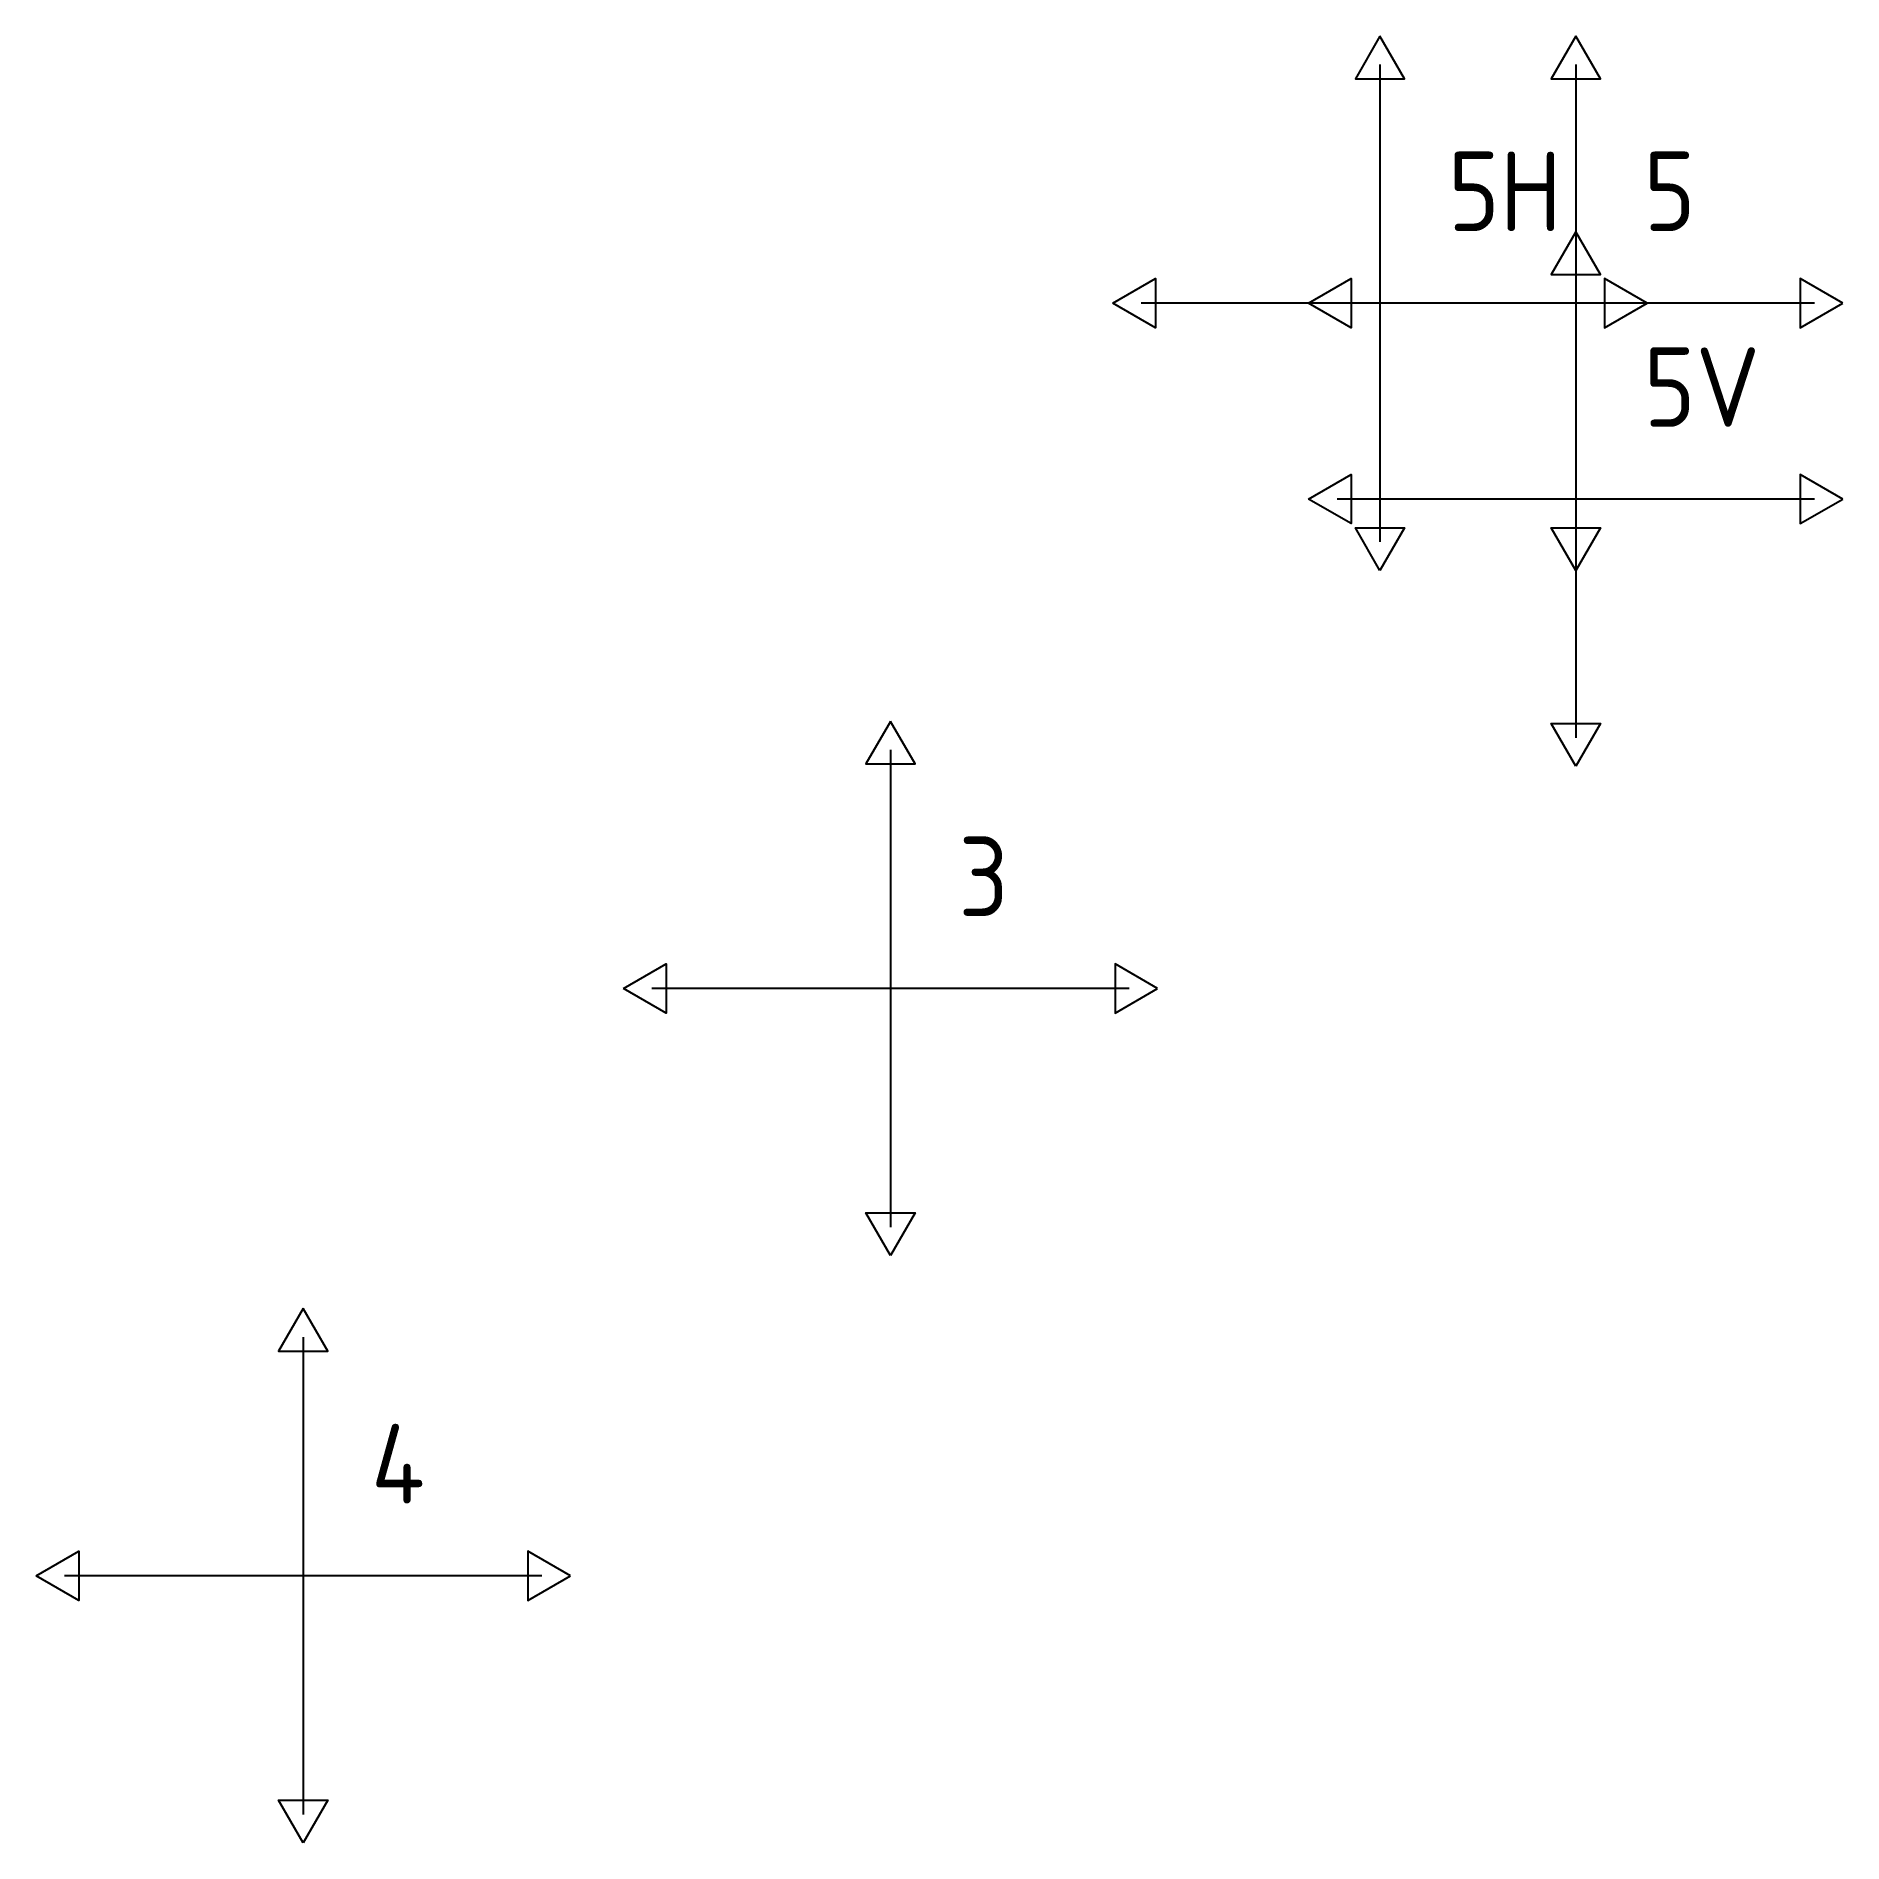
# Model space of a CAD drawing. Header units: millimetres. Extents: x -11434 to -300, y -18634 to 3454.
# Drawn here: x -11434.1 to -11203.4, y -18634.1 to -18403.4 of the extents above; entities outside this region: 2.
import ezdxf

# ---------------------------------------------------------------- set-up
doc = ezdxf.new("R2010")
doc.units = ezdxf.units.MM
doc.header["$LTSCALE"] = 50
doc.layers.add('0~HSB10102030C0D0E0F0G0H+I0~', color=7, linetype='Continuous')
doc.styles.get("Standard").update_dxf_attribs({"font": 'isocp.shx'})

# ---------------------------------------------------------------- blocks, each defined once
blk = doc.blocks.new('HSB-distribution')
for p, q in [((0, 7620), (0, -7620)), ((7620, 0), (-7620, 0))]:
    blk.add_line(p, q)
at = {"ltscale": 50}
for points in [[(0, 8527), (-786, 7166), (786, 7166)], [(-8527, 0), (-7166, 786), (-7166, -786)], [(8527, 0), (7166, 786), (7166, -786)], [(0, -8527), (-786, -7166), (786, -7166)]]:
    blk.add_lwpolyline(points, close=True, dxfattribs=at)
blk.add_attdef('NR', (2167, 2305), '', height=2540)

msp = doc.modelspace()

# ---------------------------------------------------------------- linework, layer by layer
at = {"ltscale": 50}
for points in [[(-300, 3203), (-855, 3203), (-832.5, 3203), (-832.5, 3453.95), (-877.5, 3453.95), (-922.5, 3453.95), (-922.5, 2854.28)], [(-300, 3203), (-855, 3203)]]:
    msp.add_lwpolyline(points, dxfattribs=at)

# ---------------------------------------------------------------- block references
at = {"layer": '0~HSB10102030C0D0E0F0G0H+I0~', "xscale": 0.004000000000814907, "yscale": 0.004000000000814907, "zscale": 0.004000000000814907}
for p, values in [((-11262.5, -18437.5), {'NR': '5H'}), ((-11237.5, -18437.5), {'NR': '5'}), ((-11237.5, -18462.5), {'NR': '5V'}), ((-11325, -18525), {'NR': '3'}), ((-11400, -18600), {'NR': '4'})]:
    msp.add_blockref('HSB-distribution', p, dxfattribs=at).add_auto_attribs(values)

doc.saveas('drawing.dxf')
